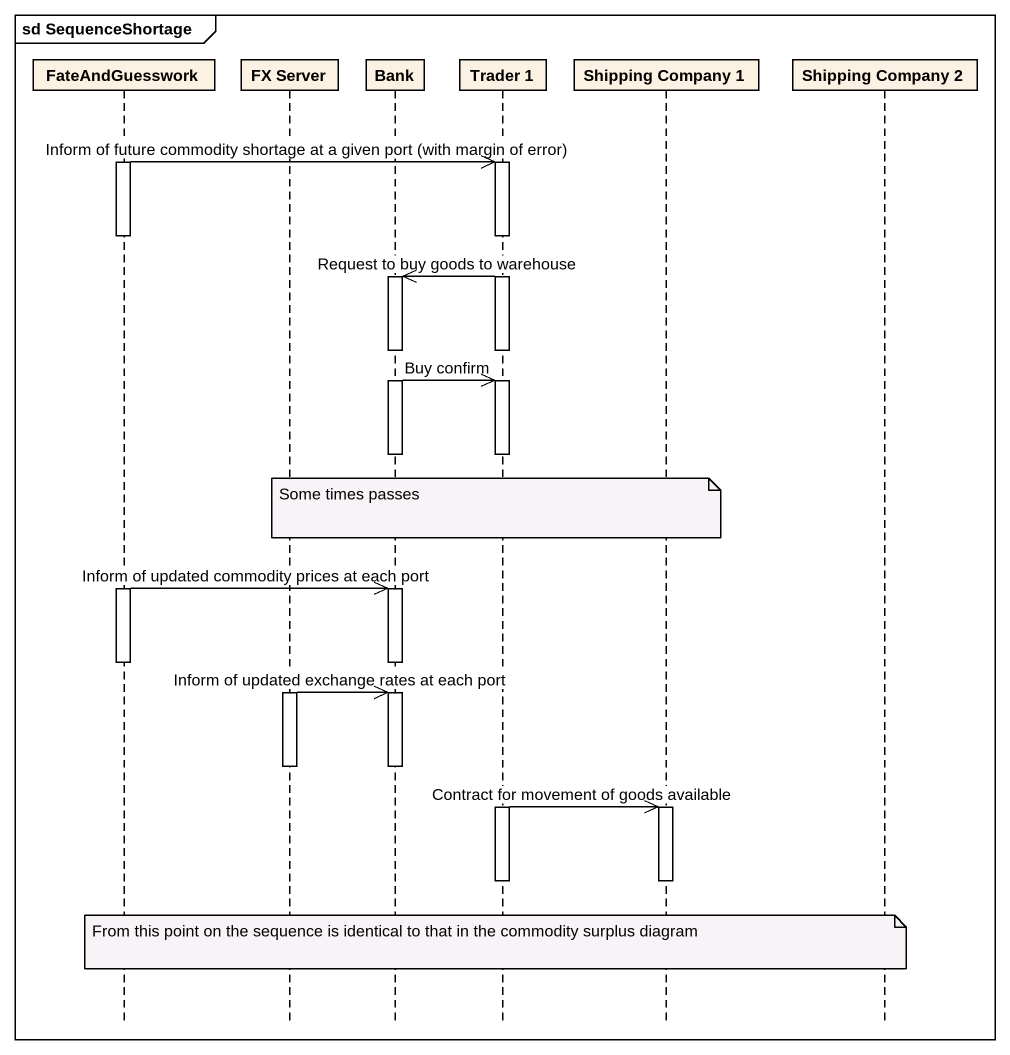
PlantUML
@startuml
mainframe sd SequenceShortage
hide footbox
participant FateAndGuesswork
participant "FX Server" as FX_Server
participant Bank
participant "Trader 1" as Trader_1
participant "Shipping Company 1" as Shipping_Company_1
participant "Shipping Company 2" as Shipping_Company_2

activate FateAndGuesswork
FateAndGuesswork ->> Trader_1 : Inform of future commodity shortage at a given port (with margin of error)
activate Trader_1
deactivate FateAndGuesswork
Trader_1 ->> Bank : Request to buy goods to warehouse
activate Bank
deactivate Trader_1
Bank ->> Trader_1 : Buy confirm
activate Trader_1
deactivate Trader_1
deactivate Bank
note over Trader_1 : Some times passes
activate FateAndGuesswork
FateAndGuesswork ->> Bank : Inform of updated commodity prices at each port
activate Bank
deactivate FateAndGuesswork
deactivate Bank
activate FX_Server
FX_Server ->> Bank : Inform of updated exchange rates at each port
activate Bank
deactivate Bank
deactivate FX_Server
activate Trader_1
Trader_1 ->> Shipping_Company_1 : Contract for movement of goods available
activate Shipping_Company_1
deactivate Shipping_Company_1
deactivate Trader_1
note over Trader_1 : From this point on the sequence is identical to that in the commodity surplus diagram
@enduml
